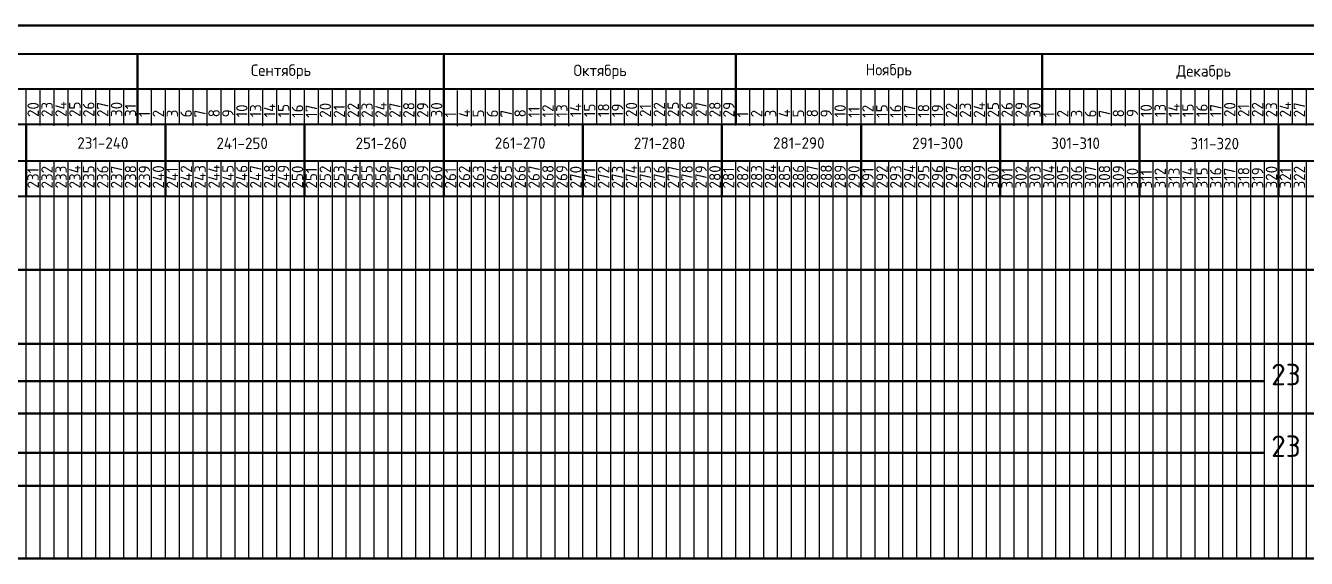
# Model space of a CAD drawing. Header units: millimetres. Extents: x -782 to 10910, y 3841 to 9763.
# Drawn here: x 3555.9 to 3675.6, y 8123 to 8172.7 of the extents above; entities that cross this region are included whole.
import ezdxf

# ---------------------------------------------------------------- set-up
doc = ezdxf.new("R2010")
doc.units = ezdxf.units.MM
doc.layers.add('A0-08', color=101, linetype='Continuous')
doc.styles.add('GOST-2.304_Type-B', font='GOST_Common.ttf')
doc.styles.get("Standard").update_dxf_attribs({"font": 'isocpeur.ttf'})

msp = doc.modelspace()

# ---------------------------------------------------------------- linework, layer by layer
at = {"lineweight": 50}
for p, q in [((3566.381564, 8163.417098), (3566.381564, 8170.096928)), ((3594.982153, 8163.509617), (3594.982153, 8170.096928)), ((3622.280283, 8163.579705), (3622.280283, 8170.096928)), ((3650.880031, 8163.622756), (3650.880031, 8170.096928)), ((3555.981602, 8156.774774), (3555.981602, 8163.407753)), ((3568.981602, 8156.782467), (3568.981602, 8163.415446)), ((3581.981602, 8156.782467), (3581.981602, 8163.415446)), ((3594.981602, 8156.805545), (3594.981602, 8163.438524)), ((3607.981602, 8156.774774), (3607.981602, 8163.407753)), ((3620.981602, 8156.782467), (3620.981602, 8163.415446)), ((3633.981602, 8156.782467), (3633.981602, 8163.415446)), ((3646.981602, 8156.805545), (3646.981602, 8163.438524)), ((3659.981602, 8156.774774), (3659.981602, 8163.407753)), ((3672.981602, 8156.782467), (3672.981602, 8163.415446)), ((3207.26283, 8149.911071), (3997.981602, 8149.911071)), ((3207.262799, 8143.008905), (3997.981601, 8143.012144)), ((3329.781579, 8139.538037), (3671.681579, 8139.538037)), ((3207.26283, 8136.518067), (3997.981601, 8136.521306)), ((3329.781571, 8132.846824), (3671.681571, 8132.846824)), ((3207.26283, 8129.75301), (3997.981727, 8129.75594)), ((3207.26283, 8122.987953), (3997.981602, 8122.990883)), ((3207.26283, 8122.987953), (3997.981602, 8122.990883))]:
    msp.add_line(p, q, dxfattribs=at)
at = {"lineweight": -3}
for p, q in [((3555.980721, 8163.452835), (3555.980657, 8166.779362)), ((3558.580721, 8163.452835), (3558.581501, 8166.772504)), ((3561.18066, 8163.453149), (3561.180597, 8166.779675)), ((3563.78066, 8163.453149), (3563.781441, 8166.772817)), ((3565.080657, 8163.470565), (3565.080594, 8166.797092)), ((3566.380658, 8163.483778), (3566.381438, 8166.803447)), ((3567.680658, 8163.453007), (3567.681438, 8166.772676)), ((3570.280597, 8163.470879), (3570.280534, 8166.797405)), ((3572.880597, 8163.453321), (3572.881378, 8166.77299)), ((3574.180595, 8163.470737), (3574.180532, 8166.797264)), ((3576.780595, 8163.470737), (3576.781375, 8166.790406)), ((3579.380534, 8163.471051), (3579.380471, 8166.797578)), ((3579.380595, 8163.45318), (3579.381376, 8166.772849)), ((3580.680534, 8163.507719), (3580.681315, 8166.827387)), ((3581.980534, 8163.471051), (3581.981315, 8166.79072)), ((3583.280534, 8163.415446), (3583.281315, 8166.735115)), ((3588.480471, 8163.488781), (3588.480408, 8166.815308)), ((3589.780471, 8163.433176), (3589.780408, 8166.759703)), ((3591.080473, 8163.418551), (3591.081253, 8166.73822)), ((3592.380472, 8163.415619), (3592.381252, 8166.735287)), ((3597.58041, 8163.436281), (3597.580346, 8166.762808)), ((3598.880409, 8163.433349), (3598.880345, 8166.759875)), ((3600.18041, 8163.418724), (3600.18119, 8166.738392)), ((3601.480409, 8163.433349), (3601.481189, 8166.753017)), ((3605.380409, 8163.446389), (3605.381189, 8166.766058)), ((3606.680347, 8163.436454), (3606.680284, 8166.762981)), ((3607.980345, 8163.451078), (3607.980282, 8166.777605)), ((3609.280347, 8163.436454), (3609.281127, 8166.756122)), ((3610.580345, 8163.451078), (3610.581126, 8166.770747)), ((3615.780284, 8163.454184), (3615.780221, 8166.780711)), ((3617.080282, 8163.468808), (3617.080219, 8166.795335)), ((3618.380283, 8163.482022), (3618.381063, 8166.80169)), ((3618.380284, 8163.454184), (3618.381064, 8166.773852)), ((3619.680283, 8163.451251), (3619.681063, 8166.77092)), ((3624.880221, 8163.471914), (3624.880158, 8166.798441)), ((3626.18022, 8163.468981), (3626.180157, 8166.795508)), ((3627.480221, 8163.454356), (3627.481001, 8166.774025)), ((3628.78022, 8163.468981), (3628.781, 8166.78865)), ((3631.38022, 8163.451423), (3631.381, 8166.771092)), ((3632.680221, 8163.507719), (3632.681001, 8166.827387)), ((3633.980158, 8163.472086), (3633.980095, 8166.798613)), ((3635.280221, 8163.415446), (3635.281001, 8166.735115)), ((3636.580158, 8163.472086), (3636.580938, 8166.791755)), ((3641.780158, 8163.433176), (3641.780095, 8166.759703)), ((3643.080095, 8163.489816), (3643.080032, 8166.816343)), ((3644.380158, 8163.415619), (3644.380939, 8166.735287)), ((3645.680095, 8163.489816), (3645.680875, 8166.809485)), ((3650.880095, 8163.433349), (3650.880032, 8166.759875)), ((3652.180032, 8163.507546), (3652.179969, 8166.834073)), ((3653.480095, 8163.433349), (3653.480876, 8166.753017)), ((3654.780032, 8163.489989), (3654.780813, 8166.809657)), ((3657.380096, 8163.446389), (3657.380876, 8166.766058)), ((3659.980032, 8163.451078), (3659.979969, 8166.777605)), ((3661.279969, 8163.507719), (3661.279906, 8166.834246)), ((3662.580032, 8163.451078), (3662.580813, 8166.770747)), ((3663.879969, 8163.507719), (3663.88075, 8166.827387)), ((3669.079969, 8163.468808), (3669.079906, 8166.795335)), ((3670.379906, 8163.525449), (3670.379843, 8166.851975)), ((3670.379969, 8163.482022), (3670.38075, 8166.80169)), ((3671.679969, 8163.451251), (3671.68075, 8166.77092)), ((3672.979906, 8163.525449), (3672.980686, 8166.845117))]:
    msp.add_line(p, q, dxfattribs=at)
at = {"lineweight": 25}
for p, q in [((3555.980723, 8163.404648), (3555.980723, 8166.72883)), ((3557.280721, 8163.422064), (3557.280721, 8166.746246)), ((3557.280723, 8163.404648), (3557.280723, 8166.72883)), ((3558.580723, 8163.373877), (3558.580723, 8166.69806)), ((3559.880721, 8163.422064), (3559.880721, 8166.746246)), ((3559.880723, 8163.343107), (3559.880723, 8166.667289)), ((3561.180721, 8163.422064), (3561.180721, 8166.746246)), ((3562.48066, 8163.422378), (3562.48066, 8166.74656)), ((3562.480721, 8163.391294), (3562.480721, 8166.715476)), ((3563.780721, 8163.360523), (3563.780721, 8166.684705)), ((3565.08066, 8163.422378), (3565.08066, 8166.74656)), ((3566.380658, 8163.422237), (3566.380658, 8166.746419)), ((3566.38066, 8163.422378), (3566.38066, 8166.74656)), ((3567.68066, 8163.391607), (3567.68066, 8166.71579)), ((3568.980658, 8163.422237), (3568.980658, 8166.746419)), ((3568.98066, 8163.360837), (3568.98066, 8166.685019)), ((3570.280658, 8163.422237), (3570.280658, 8166.746419)), ((3571.580597, 8163.422551), (3571.580597, 8166.746733)), ((3571.580658, 8163.391466), (3571.580658, 8166.715648)), ((3572.880658, 8163.360695), (3572.880658, 8166.684878)), ((3574.180597, 8163.422551), (3574.180597, 8166.746733)), ((3575.480595, 8163.439967), (3575.480595, 8166.764149)), ((3575.480597, 8163.422551), (3575.480597, 8166.746733)), ((3576.780597, 8163.39178), (3576.780597, 8166.715962)), ((3578.080595, 8163.439967), (3578.080595, 8166.764149)), ((3578.080597, 8163.361009), (3578.080597, 8166.685191)), ((3579.380534, 8163.476948), (3579.380534, 8166.80113)), ((3579.380595, 8163.439967), (3579.380595, 8166.764149)), ((3580.680534, 8163.44028), (3580.680534, 8166.764463)), ((3580.680595, 8163.409196), (3580.680595, 8166.733378)), ((3581.980534, 8163.384675), (3581.980534, 8166.708858)), ((3583.280534, 8163.44028), (3583.280534, 8166.764463)), ((3584.580534, 8163.44028), (3584.580534, 8166.764463)), ((3584.580534, 8163.384675), (3584.580534, 8166.708858)), ((3585.880534, 8163.40951), (3585.880534, 8166.733692)), ((3585.880534, 8163.384675), (3585.880534, 8166.708858)), ((3587.180534, 8163.378739), (3587.180534, 8166.702921)), ((3587.180534, 8163.353905), (3587.180534, 8166.678087)), ((3588.480534, 8163.323134), (3588.480534, 8166.647316)), ((3589.780473, 8163.387781), (3589.780473, 8166.711963)), ((3591.080472, 8163.384848), (3591.080472, 8166.70903)), ((3592.380473, 8163.387781), (3592.380473, 8166.711963)), ((3593.680472, 8163.384848), (3593.680472, 8166.70903)), ((3593.680473, 8163.387781), (3593.680473, 8166.711963)), ((3594.980472, 8163.384848), (3594.980472, 8166.70903)), ((3594.980473, 8163.35701), (3594.980473, 8166.681192)), ((3596.280472, 8163.354077), (3596.280472, 8166.678259)), ((3596.280473, 8163.326239), (3596.280473, 8166.650422)), ((3597.580472, 8163.323307), (3597.580472, 8166.647489)), ((3598.88041, 8163.387953), (3598.88041, 8166.712135)), ((3600.180409, 8163.402578), (3600.180409, 8166.72676)), ((3601.48041, 8163.387953), (3601.48041, 8166.712135)), ((3602.780409, 8163.402578), (3602.780409, 8166.72676)), ((3602.78041, 8163.387953), (3602.78041, 8166.712135)), ((3604.080409, 8163.402578), (3604.080409, 8166.72676)), ((3604.08041, 8163.357183), (3604.08041, 8166.681365)), ((3605.380409, 8163.371807), (3605.380409, 8166.695989)), ((3605.38041, 8163.326412), (3605.38041, 8166.650594)), ((3606.680409, 8163.341037), (3606.680409, 8166.665219)), ((3607.980347, 8163.405683), (3607.980347, 8166.729865)), ((3609.280345, 8163.420308), (3609.280345, 8166.74449)), ((3610.580347, 8163.405683), (3610.580347, 8166.729865)), ((3611.880345, 8163.420308), (3611.880345, 8166.74449)), ((3611.880347, 8163.405683), (3611.880347, 8166.729865)), ((3613.180345, 8163.420308), (3613.180345, 8166.74449)), ((3613.180347, 8163.374912), (3613.180347, 8166.699095)), ((3614.480345, 8163.389537), (3614.480345, 8166.713719)), ((3614.480347, 8163.344142), (3614.480347, 8166.668324)), ((3615.780345, 8163.358766), (3615.780345, 8166.682949)), ((3617.080284, 8163.423413), (3617.080284, 8166.747595)), ((3618.380283, 8163.42048), (3618.380283, 8166.744663)), ((3619.680284, 8163.423413), (3619.680284, 8166.747595)), ((3620.980283, 8163.42048), (3620.980283, 8166.744663)), ((3620.980284, 8163.423413), (3620.980284, 8166.747595)), ((3622.280283, 8163.42048), (3622.280283, 8166.744663)), ((3622.280284, 8163.392642), (3622.280284, 8166.716825)), ((3623.580283, 8163.38971), (3623.580283, 8166.713892)), ((3623.580284, 8163.361872), (3623.580284, 8166.686054)), ((3624.880283, 8163.358939), (3624.880283, 8166.683121)), ((3626.180221, 8163.423586), (3626.180221, 8166.747768)), ((3627.48022, 8163.43821), (3627.48022, 8166.762392)), ((3628.780221, 8163.423586), (3628.780221, 8166.747768)), ((3630.08022, 8163.43821), (3630.08022, 8166.762392)), ((3630.080221, 8163.423586), (3630.080221, 8166.747768)), ((3631.38022, 8163.43821), (3631.38022, 8166.762392)), ((3631.380221, 8163.476948), (3631.380221, 8166.80113)), ((3631.380221, 8163.392815), (3631.380221, 8166.716997)), ((3632.68022, 8163.40744), (3632.68022, 8166.731622)), ((3632.680221, 8163.362044), (3632.680221, 8166.686226)), ((3633.980221, 8163.384675), (3633.980221, 8166.708858)), ((3635.280158, 8163.441316), (3635.280158, 8166.765498)), ((3636.580221, 8163.384675), (3636.580221, 8166.708858)), ((3637.880158, 8163.441316), (3637.880158, 8166.765498)), ((3637.880221, 8163.384675), (3637.880221, 8166.708858)), ((3639.180158, 8163.441316), (3639.180158, 8166.765498)), ((3639.180221, 8163.353905), (3639.180221, 8166.678087)), ((3640.480158, 8163.410545), (3640.480158, 8166.734727)), ((3640.480221, 8163.323134), (3640.480221, 8166.647316)), ((3641.780158, 8163.379774), (3641.780158, 8166.703956)), ((3643.080158, 8163.384848), (3643.080158, 8166.70903)), ((3644.380095, 8163.459046), (3644.380095, 8166.783228)), ((3645.680158, 8163.384848), (3645.680158, 8166.70903)), ((3646.980095, 8163.459046), (3646.980095, 8166.783228)), ((3646.980158, 8163.384848), (3646.980158, 8166.70903)), ((3648.280095, 8163.459046), (3648.280095, 8166.783228)), ((3648.280158, 8163.354077), (3648.280158, 8166.678259)), ((3649.580095, 8163.428275), (3649.580095, 8166.752457)), ((3649.580158, 8163.323307), (3649.580158, 8166.647489)), ((3650.880095, 8163.397504), (3650.880095, 8166.721686)), ((3652.180095, 8163.402578), (3652.180095, 8166.72676)), ((3653.480032, 8163.459218), (3653.480032, 8166.7834)), ((3654.780095, 8163.402578), (3654.780095, 8166.72676)), ((3656.080032, 8163.459218), (3656.080032, 8166.7834)), ((3656.080095, 8163.402578), (3656.080095, 8166.72676)), ((3657.380032, 8163.459218), (3657.380032, 8166.7834)), ((3657.380095, 8163.371807), (3657.380095, 8166.695989)), ((3658.680032, 8163.428447), (3658.680032, 8166.75263)), ((3658.680095, 8163.341037), (3658.680095, 8166.665219)), ((3659.980032, 8163.397677), (3659.980032, 8166.721859)), ((3661.280032, 8163.420308), (3661.280032, 8166.74449)), ((3662.579969, 8163.476948), (3662.579969, 8166.80113)), ((3663.880032, 8163.420308), (3663.880032, 8166.74449)), ((3665.179969, 8163.476948), (3665.179969, 8166.80113)), ((3665.180032, 8163.420308), (3665.180032, 8166.74449)), ((3666.479969, 8163.476948), (3666.479969, 8166.80113)), ((3666.480032, 8163.389537), (3666.480032, 8166.713719)), ((3667.779969, 8163.446177), (3667.779969, 8166.77036)), ((3667.780032, 8163.358766), (3667.780032, 8166.682949)), ((3669.079969, 8163.415407), (3669.079969, 8166.739589)), ((3670.379969, 8163.42048), (3670.379969, 8166.744663)), ((3671.679906, 8163.494678), (3671.679906, 8166.81886)), ((3672.979969, 8163.42048), (3672.979969, 8166.744663)), ((3674.279906, 8163.494678), (3674.279906, 8166.81886)), ((3674.279969, 8163.42048), (3674.279969, 8166.744663)), ((3675.579906, 8163.494678), (3675.579906, 8166.81886)), ((3675.579969, 8163.38971), (3675.579969, 8166.713892)), ((3555.981601, 8122.989245), (3555.981601, 8160.106649)), ((3555.981602, 8156.797852), (3555.981602, 8160.122034)), ((3555.981602, 8156.797852), (3555.981602, 8160.122034)), ((3557.281601, 8122.98925), (3557.281601, 8160.106649)), ((3557.281602, 8156.797852), (3557.281602, 8160.13742)), ((3558.581601, 8122.989255), (3558.581601, 8160.106649)), ((3558.581602, 8156.797852), (3558.581602, 8160.122034)), ((3558.581602, 8156.797852), (3558.581602, 8160.122034)), ((3559.881601, 8122.989259), (3559.881601, 8160.106649)), ((3559.881602, 8156.797852), (3559.881602, 8160.122034)), ((3559.881602, 8156.797852), (3559.881602, 8160.122034)), ((3561.181601, 8122.989264), (3561.181601, 8160.106649)), ((3561.181602, 8156.797852), (3561.181602, 8160.13742)), ((3562.481601, 8122.989269), (3562.481601, 8160.106649)), ((3562.481602, 8156.782467), (3562.481602, 8160.106649)), ((3562.481602, 8156.782467), (3562.481602, 8160.106649)), ((3563.781601, 8122.989274), (3563.781601, 8160.106649)), ((3563.781602, 8156.782467), (3563.781602, 8160.106649)), ((3563.781602, 8156.782467), (3563.781602, 8160.106649)), ((3565.081601, 8122.989279), (3565.081601, 8160.106649)), ((3565.081602, 8156.782467), (3565.081602, 8160.122034)), ((3566.381601, 8122.989284), (3566.381601, 8160.106649)), ((3566.381602, 8156.767082), (3566.381602, 8160.091264)), ((3566.381602, 8156.767082), (3566.381602, 8160.091264)), ((3567.681601, 8122.989288), (3567.681601, 8160.106649)), ((3567.681602, 8156.767082), (3567.681602, 8160.091264)), ((3567.681602, 8156.767082), (3567.681602, 8160.091264)), ((3568.981601, 8122.989293), (3568.981601, 8160.106649)), ((3568.981602, 8156.767082), (3568.981602, 8160.106649)), ((3570.281601, 8122.989298), (3570.281601, 8160.106649)), ((3570.281602, 8156.782467), (3570.281602, 8160.106649)), ((3570.281602, 8156.782467), (3570.281602, 8160.106649)), ((3571.581601, 8122.989303), (3571.581601, 8160.106649)), ((3571.581602, 8156.782467), (3571.581602, 8160.106649)), ((3571.581602, 8156.782467), (3571.581602, 8160.106649)), ((3572.881601, 8122.989308), (3572.881601, 8160.106649)), ((3572.881602, 8156.782467), (3572.881602, 8160.122034)), ((3574.181601, 8122.989312), (3574.181601, 8160.106649)), ((3574.181602, 8156.782467), (3574.181602, 8160.106649)), ((3574.181602, 8156.782467), (3574.181602, 8160.106649)), ((3575.481601, 8122.989317), (3575.481601, 8160.106649)), ((3575.481602, 8156.782467), (3575.481602, 8160.106649)), ((3575.481602, 8156.782467), (3575.481602, 8160.106649)), ((3576.781601, 8122.989322), (3576.781601, 8160.106649)), ((3576.781602, 8156.782467), (3576.781602, 8160.122034)), ((3578.081601, 8122.989327), (3578.081601, 8160.106649)), ((3578.081602, 8156.782467), (3578.081602, 8160.106649)), ((3578.081602, 8156.782467), (3578.081602, 8160.106649)), ((3579.381601, 8122.989332), (3579.381601, 8160.106649)), ((3579.381602, 8156.782467), (3579.381602, 8160.106649)), ((3579.381602, 8156.782467), (3579.381602, 8160.106649)), ((3580.681601, 8122.989337), (3580.681601, 8160.106649)), ((3580.681602, 8156.782467), (3580.681602, 8160.122034)), ((3581.981601, 8122.989341), (3581.981601, 8160.106649)), ((3581.981602, 8156.782467), (3581.981602, 8160.106649)), ((3581.981602, 8156.782467), (3581.981602, 8160.106649)), ((3583.281601, 8122.989346), (3583.281601, 8160.106649)), ((3583.281602, 8156.782467), (3583.281602, 8160.106649)), ((3583.281602, 8156.782467), (3583.281602, 8160.106649)), ((3584.581601, 8122.989351), (3584.581601, 8160.106649)), ((3584.581602, 8156.782467), (3584.581602, 8160.122034)), ((3585.881601, 8122.989356), (3585.881601, 8160.106649)), ((3585.881602, 8156.767082), (3585.881602, 8160.091264)), ((3585.881602, 8156.767082), (3585.881602, 8160.091264)), ((3587.181601, 8122.989361), (3587.181601, 8160.106649)), ((3587.181602, 8156.767082), (3587.181602, 8160.091264)), ((3587.181602, 8156.767082), (3587.181602, 8160.091264)), ((3588.481601, 8122.989365), (3588.481601, 8160.106649)), ((3588.481602, 8156.767082), (3588.481602, 8160.106649)), ((3589.781601, 8122.98937), (3589.781601, 8160.106649)), ((3589.781602, 8156.751696), (3589.781602, 8160.075878)), ((3589.781602, 8156.751696), (3589.781602, 8160.075878)), ((3591.081601, 8122.989375), (3591.081601, 8160.106649)), ((3591.081602, 8156.751696), (3591.081602, 8160.075878)), ((3591.081602, 8156.751696), (3591.081602, 8160.075878)), ((3592.381601, 8122.98938), (3592.381601, 8160.106649)), ((3592.381602, 8156.751696), (3592.381602, 8160.091264)), ((3593.681601, 8122.989385), (3593.681601, 8160.106649)), ((3593.681602, 8156.767082), (3593.681602, 8160.091264)), ((3593.681602, 8156.767082), (3593.681602, 8160.091264)), ((3594.981601, 8122.98939), (3594.981601, 8160.106649)), ((3594.981602, 8156.767082), (3594.981602, 8160.091264)), ((3594.981602, 8156.767082), (3594.981602, 8160.091264)), ((3596.281601, 8122.989394), (3596.281601, 8160.106649)), ((3596.281602, 8156.767082), (3596.281602, 8160.106649)), ((3597.581601, 8122.989399), (3597.581601, 8160.106649)), ((3597.581602, 8156.767082), (3597.581602, 8160.091264)), ((3597.581602, 8156.767082), (3597.581602, 8160.091264)), ((3598.881601, 8122.989404), (3598.881601, 8160.106649)), ((3598.881602, 8156.767082), (3598.881602, 8160.091264)), ((3598.881602, 8156.767082), (3598.881602, 8160.091264)), ((3600.181601, 8122.989409), (3600.181601, 8160.106649)), ((3600.181602, 8156.767082), (3600.181602, 8160.106649)), ((3601.481601, 8122.989414), (3601.481601, 8160.106649)), ((3601.481602, 8156.767082), (3601.481602, 8160.091264)), ((3601.481602, 8156.767082), (3601.481602, 8160.091264)), ((3602.781601, 8122.989418), (3602.781601, 8160.106649)), ((3602.781602, 8156.767082), (3602.781602, 8160.091264)), ((3602.781602, 8156.767082), (3602.781602, 8160.091264)), ((3604.081601, 8122.989423), (3604.081601, 8160.106649)), ((3604.081602, 8156.767082), (3604.081602, 8160.106649)), ((3605.381601, 8122.989428), (3605.381601, 8160.106649)), ((3605.381602, 8156.767082), (3605.381602, 8160.091264)), ((3605.381602, 8156.767082), (3605.381602, 8160.091264)), ((3606.681601, 8122.989433), (3606.681601, 8160.106649)), ((3606.681602, 8156.767082), (3606.681602, 8160.091264)), ((3606.681602, 8156.767082), (3606.681602, 8160.091264)), ((3607.981601, 8122.989438), (3607.981601, 8160.106649)), ((3607.981602, 8156.767082), (3607.981602, 8160.106649)), ((3609.281601, 8122.989443), (3609.281601, 8160.106649)), ((3609.281602, 8156.797852), (3609.281602, 8160.122034)), ((3609.281602, 8156.797852), (3609.281602, 8160.122034)), ((3610.581601, 8122.989447), (3610.581601, 8160.106649)), ((3610.581602, 8156.797852), (3610.581602, 8160.122034)), ((3610.581602, 8156.797852), (3610.581602, 8160.122034)), ((3611.881601, 8122.989452), (3611.881601, 8160.106649)), ((3611.881602, 8156.797852), (3611.881602, 8160.13742)), ((3613.181601, 8122.989457), (3613.181601, 8160.106649)), ((3613.181602, 8156.782467), (3613.181602, 8160.106649)), ((3613.181602, 8156.782467), (3613.181602, 8160.106649)), ((3614.481601, 8122.989462), (3614.481601, 8160.106649)), ((3614.481602, 8156.782467), (3614.481602, 8160.106649)), ((3614.481602, 8156.782467), (3614.481602, 8160.106649)), ((3615.781601, 8122.989467), (3615.781601, 8160.106649)), ((3615.781602, 8156.782467), (3615.781602, 8160.122034)), ((3617.081601, 8122.989471), (3617.081601, 8160.106649)), ((3617.081602, 8156.797852), (3617.081602, 8160.122034)), ((3617.081602, 8156.797852), (3617.081602, 8160.122034)), ((3618.381601, 8122.989476), (3618.381601, 8160.106649)), ((3618.381602, 8156.797852), (3618.381602, 8160.122034)), ((3618.381602, 8156.797852), (3618.381602, 8160.122034)), ((3619.681601, 8122.989481), (3619.681601, 8160.106649)), ((3619.681602, 8156.797852), (3619.681602, 8160.13742)), ((3620.981601, 8122.989486), (3620.981601, 8160.106649)), ((3620.981602, 8156.797852), (3620.981602, 8160.122034)), ((3620.981602, 8156.797852), (3620.981602, 8160.122034)), ((3622.281601, 8122.989491), (3622.281601, 8160.106649)), ((3622.281602, 8156.797852), (3622.281602, 8160.122034)), ((3622.281602, 8156.797852), (3622.281602, 8160.122034)), ((3623.581601, 8122.989496), (3623.581601, 8160.106649)), ((3623.581602, 8156.797852), (3623.581602, 8160.13742)), ((3624.881601, 8122.9895), (3624.881601, 8160.106649)), ((3624.881602, 8156.797852), (3624.881602, 8160.122034)), ((3624.881602, 8156.797852), (3624.881602, 8160.122034)), ((3626.181601, 8122.989505), (3626.181601, 8160.106649)), ((3626.181602, 8156.797852), (3626.181602, 8160.122034)), ((3626.181602, 8156.797852), (3626.181602, 8160.122034)), ((3627.481601, 8122.98951), (3627.481601, 8160.106649)), ((3627.481602, 8156.797852), (3627.481602, 8160.13742)), ((3628.781601, 8122.989515), (3628.781601, 8160.106649)), ((3628.781602, 8156.797852), (3628.781602, 8160.122034)), ((3628.781602, 8156.797852), (3628.781602, 8160.122034)), ((3630.081601, 8122.98952), (3630.081601, 8160.106649)), ((3630.081602, 8156.797852), (3630.081602, 8160.122034)), ((3630.081602, 8156.797852), (3630.081602, 8160.122034)), ((3631.381601, 8122.989524), (3631.381601, 8160.106649)), ((3631.381602, 8156.797852), (3631.381602, 8160.13742)), ((3632.681601, 8122.989529), (3632.681601, 8160.106649)), ((3632.681602, 8156.782467), (3632.681602, 8160.106649)), ((3632.681602, 8156.782467), (3632.681602, 8160.106649)), ((3633.981601, 8122.989534), (3633.981601, 8160.106649)), ((3633.981602, 8156.782467), (3633.981602, 8160.106649)), ((3633.981602, 8156.782467), (3633.981602, 8160.106649)), ((3635.281601, 8122.989539), (3635.281601, 8160.106649)), ((3635.281602, 8156.782467), (3635.281602, 8160.122034)), ((3636.581601, 8122.989544), (3636.581601, 8160.106649)), ((3636.581602, 8156.767082), (3636.581602, 8160.091264)), ((3636.581602, 8156.767082), (3636.581602, 8160.091264)), ((3637.881601, 8122.989549), (3637.881601, 8160.106649)), ((3637.881602, 8156.767082), (3637.881602, 8160.091264)), ((3637.881602, 8156.767082), (3637.881602, 8160.091264)), ((3639.181601, 8122.989553), (3639.181601, 8160.106649)), ((3639.181602, 8156.767082), (3639.181602, 8160.106649)), ((3640.481601, 8122.989558), (3640.481601, 8160.106649)), ((3640.481602, 8156.782467), (3640.481602, 8160.106649)), ((3640.481602, 8156.782467), (3640.481602, 8160.106649)), ((3641.781601, 8122.989563), (3641.781601, 8160.106649)), ((3641.781602, 8156.782467), (3641.781602, 8160.106649)), ((3641.781602, 8156.782467), (3641.781602, 8160.106649)), ((3643.081601, 8122.989568), (3643.081601, 8160.106649)), ((3643.081602, 8156.782467), (3643.081602, 8160.122034)), ((3644.381601, 8122.989573), (3644.381601, 8160.106649)), ((3644.381602, 8156.782467), (3644.381602, 8160.106649)), ((3644.381602, 8156.782467), (3644.381602, 8160.106649)), ((3645.681601, 8122.989577), (3645.681601, 8160.106649)), ((3645.681602, 8156.782467), (3645.681602, 8160.106649)), ((3645.681602, 8156.782467), (3645.681602, 8160.106649)), ((3646.981601, 8122.989582), (3646.981601, 8160.106649)), ((3646.981602, 8156.782467), (3646.981602, 8160.122034)), ((3648.281601, 8122.989587), (3648.281601, 8160.106649)), ((3648.281602, 8156.782467), (3648.281602, 8160.106649)), ((3648.281602, 8156.782467), (3648.281602, 8160.106649)), ((3649.581601, 8122.989592), (3649.581601, 8160.106649)), ((3649.581602, 8156.782467), (3649.581602, 8160.106649)), ((3649.581602, 8156.782467), (3649.581602, 8160.106649)), ((3650.881601, 8122.989597), (3650.881601, 8160.106649)), ((3650.881602, 8156.782467), (3650.881602, 8160.122034)), ((3652.181601, 8122.989602), (3652.181601, 8160.106649)), ((3652.181602, 8156.782467), (3652.181602, 8160.106649)), ((3652.181602, 8156.782467), (3652.181602, 8160.106649)), ((3653.481601, 8122.989606), (3653.481601, 8160.106649)), ((3653.481602, 8156.782467), (3653.481602, 8160.106649)), ((3653.481602, 8156.782467), (3653.481602, 8160.106649)), ((3654.781601, 8122.989611), (3654.781601, 8160.106649)), ((3654.781602, 8156.782467), (3654.781602, 8160.122034)), ((3656.081601, 8122.989616), (3656.081601, 8160.106649)), ((3656.081602, 8156.767082), (3656.081602, 8160.091264)), ((3656.081602, 8156.767082), (3656.081602, 8160.091264)), ((3657.381601, 8122.989621), (3657.381601, 8160.106649)), ((3657.381602, 8156.767082), (3657.381602, 8160.091264)), ((3657.381602, 8156.767082), (3657.381602, 8160.091264)), ((3658.681601, 8122.989626), (3658.681601, 8160.106649)), ((3658.681602, 8156.767082), (3658.681602, 8160.106649)), ((3659.981601, 8122.98963), (3659.981601, 8160.106649)), ((3659.981602, 8156.751696), (3659.981602, 8160.075878)), ((3659.981602, 8156.751696), (3659.981602, 8160.075878)), ((3661.281601, 8122.989635), (3661.281601, 8160.106649)), ((3661.281602, 8156.751696), (3661.281602, 8160.075878)), ((3661.281602, 8156.751696), (3661.281602, 8160.075878)), ((3662.581601, 8122.98964), (3662.581601, 8160.106649)), ((3662.581602, 8156.751696), (3662.581602, 8160.091264)), ((3663.881601, 8122.989645), (3663.881601, 8160.106649)), ((3663.881602, 8156.767082), (3663.881602, 8160.091264)), ((3663.881602, 8156.767082), (3663.881602, 8160.091264)), ((3665.181601, 8122.98965), (3665.181601, 8160.106649)), ((3665.181602, 8156.767082), (3665.181602, 8160.091264)), ((3665.181602, 8156.767082), (3665.181602, 8160.091264)), ((3666.481601, 8122.989655), (3666.481601, 8160.106649)), ((3666.481602, 8156.767082), (3666.481602, 8160.106649)), ((3667.781601, 8122.989659), (3667.781601, 8160.106649)), ((3667.781602, 8156.767082), (3667.781602, 8160.091264)), ((3667.781602, 8156.767082), (3667.781602, 8160.091264)), ((3669.081601, 8122.989664), (3669.081601, 8160.106649)), ((3669.081602, 8156.767082), (3669.081602, 8160.091264)), ((3669.081602, 8156.767082), (3669.081602, 8160.091264)), ((3670.381601, 8122.989669), (3670.381601, 8160.106649)), ((3670.381602, 8156.767082), (3670.381602, 8160.106649)), ((3671.681601, 8122.989674), (3671.681601, 8160.106649)), ((3671.681602, 8156.767082), (3671.681602, 8160.091264)), ((3671.681602, 8156.767082), (3671.681602, 8160.091264)), ((3672.981601, 8122.989679), (3672.981601, 8160.106649)), ((3672.981602, 8156.767082), (3672.981602, 8160.091264)), ((3672.981602, 8156.767082), (3672.981602, 8160.091264)), ((3674.281601, 8122.989683), (3674.281601, 8160.106649)), ((3674.281602, 8156.767082), (3674.281602, 8160.106649)), ((3675.581601, 8122.989688), (3675.581601, 8160.106649))]:
    msp.add_line(p, q, dxfattribs=at)
at = {"layer": 'A0-08', "color": 0, "lineweight": 40}
for p, q in [((3256.981602, 8172.718009), (3997.981602, 8172.718009)), ((3256.981602, 8172.718009), (3997.981602, 8172.718009)), ((3281.548042, 8172.718009), (3997.981602, 8172.718009)), ((3310.466996, 8172.718009), (3997.981602, 8172.718009)), ((3997.981602, 8172.718009), (3548.807486, 8172.718009)), ((3256.981602, 8170.096928), (3997.981602, 8170.096928)), ((3256.983574, 8166.827387), (3997.983574, 8166.827387)), ((3256.982794, 8163.507719), (3997.982794, 8163.507719)), ((3256.981602, 8160.106649), (3997.981602, 8160.106649)), ((3351.264168, 8160.106649), (3997.981602, 8160.122034)), ((3256.981602, 8156.813238), (3997.981602, 8156.813238))]:
    msp.add_line(p, q, dxfattribs=at)
at = {"layer": 'A0-08', "color": 0, "lineweight": 25}
for p, q in [((3605.378033, 8156.813238), (3617.347841, 8156.813238)), ((3605.378033, 8156.797852), (3617.347841, 8156.797852))]:
    msp.add_line(p, q, dxfattribs=at)

# ---------------------------------------------------------------- texts
at = {"char_height": 2, "width": 12.36883474, "attachment_point": 5}
for insert in [(3673.677324, 8140.14855), (3673.677315, 8133.457336)]:
    msp.add_mtext('23', dxfattribs=dict(at, insert=insert))
at = {"layer": 'A0-08', "color": 0, "lineweight": 25, "style": 'GOST-2.304_Type-B'}
for s, p in [('Сентябрь', (3576.971956, 8168.022691)), ('Октябрь', (3607.105529, 8168.00651)), ('Ноябрь', (3634.403659, 8168.076598)), ('Декабрь', (3663.435381, 8167.957208)), ('231-240', (3560.746272, 8161.221141)), ('251-260', (3586.746272, 8161.205756)), ('261-270', (3599.746272, 8161.221141)), ('271-280', (3612.746272, 8161.205756)), ('281-290', (3625.746272, 8161.221141)), ('291-300', (3638.746272, 8161.205756)), ('301-310', (3651.746272, 8161.205756)), ('241-250', (3573.746272, 8161.198063)), ('311-320', (3664.746272, 8161.174985))]:
    msp.add_text(s, height=1.0687328, dxfattribs=at).set_placement(p)
for s, height, p in [('20', 1.0687328, (3557.153963, 8164.188288)), ('23', 1.0687328, (3558.453963, 8164.188288)), ('24', 1.0687328, (3559.753963, 8164.188288)), ('25', 1.0687328, (3561.053963, 8164.188288)), ('26', 1.0687328, (3562.353963, 8164.188288)), ('27', 1.0687328, (3563.653963, 8164.188288)), ('30', 1.0687328, (3564.953963, 8164.188288)), ('31', 1.0687328, (3566.253963, 8164.188288)), ('2', 1.068733, (3568.853901, 8164.157689)), ('3', 1.068733, (3570.153901, 8164.157689)), ('6', 1.068733, (3571.453901, 8164.157689)), ('7', 1.068733, (3572.753901, 8164.157689)), ('8', 1.068733, (3574.053901, 8164.157689)), ('9', 1.068733, (3575.353901, 8164.157689)), ('10', 1.0687328, (3576.653901, 8164.157689)), ('13', 1.0687328, (3577.953901, 8164.157689)), ('14', 1.0687328, (3579.253901, 8164.157689)), ('15', 1.0687328, (3580.553901, 8164.157689)), ('16', 1.0687328, (3581.853777, 8164.120128)), ('17', 1.0687328, (3583.153777, 8164.120128)), ('20', 1.0687328, (3584.453777, 8164.120128)), ('21', 1.0687328, (3585.753777, 8164.120128)), ('22', 1.0687328, (3587.053777, 8164.120128)), ('23', 1.0687328, (3588.353777, 8164.120128)), ('24', 1.0687328, (3589.653777, 8164.120128)), ('27', 1.0687328, (3590.953777, 8164.120128)), ('28', 1.0687328, (3592.253777, 8164.120128)), ('29', 1.0687328, (3593.553777, 8164.120128)), ('30', 1.0687328, (3594.853715, 8164.150899)), ('4', 1.068733, (3597.453715, 8164.150899)), ('5', 1.068733, (3598.753715, 8164.150899)), ('6', 1.068733, (3600.053715, 8164.150899)), ('7', 1.068733, (3601.353715, 8164.150899)), ('8', 1.068733, (3602.653715, 8164.150899)), ('11', 1.0687328, (3603.953715, 8164.150899)), ('12', 1.0687328, (3605.253715, 8164.150899)), ('13', 1.0687328, (3606.553715, 8164.150899)), ('14', 1.0687328, (3607.853588, 8164.186531)), ('15', 1.0687328, (3609.153588, 8164.186531)), ('18', 1.0687328, (3610.453588, 8164.186531)), ('19', 1.0687328, (3611.753588, 8164.186531)), ('20', 1.0687328, (3613.053588, 8164.186531)), ('21', 1.0687328, (3614.353588, 8164.186531)), ('22', 1.0687328, (3615.653588, 8164.186531)), ('25', 1.0687328, (3616.953588, 8164.186531)), ('26', 1.0687328, (3618.253588, 8164.186531)), ('27', 1.0687328, (3619.553588, 8164.186531)), ('28', 1.0687328, (3620.853526, 8164.155933)), ('29', 1.0687328, (3622.153526, 8164.155933)), ('2', 1.068733, (3624.753526, 8164.155933)), ('3', 1.068733, (3626.053526, 8164.155933)), ('4', 1.068733, (3627.353526, 8164.155933)), ('5', 1.068733, (3628.653526, 8164.155933)), ('8', 1.068733, (3629.953526, 8164.155933)), ('9', 1.068733, (3631.253526, 8164.155933)), ('10', 1.0687328, (3632.553526, 8164.155933)), ('11', 1.0687328, (3633.853464, 8164.120128)), ('12', 1.0687328, (3635.153464, 8164.120128)), ('15', 1.0687328, (3636.453464, 8164.120128)), ('16', 1.0687328, (3637.753464, 8164.120128)), ('17', 1.0687328, (3639.053464, 8164.120128)), ('18', 1.0687328, (3640.353464, 8164.120128)), ('19', 1.0687328, (3641.653464, 8164.120128)), ('22', 1.0687328, (3642.953464, 8164.120128)), ('23', 1.0687328, (3644.253464, 8164.120128)), ('24', 1.0687328, (3645.553464, 8164.120128)), ('25', 1.0687328, (3646.853401, 8164.150899)), ('26', 1.0687328, (3648.153401, 8164.150899)), ('29', 1.0687328, (3649.453401, 8164.150899)), ('30', 1.0687328, (3650.753401, 8164.150899)), ('2', 1.068733, (3653.353401, 8164.150899)), ('3', 1.068733, (3654.653401, 8164.150899)), ('6', 1.068733, (3655.953401, 8164.150899)), ('7', 1.068733, (3657.253401, 8164.150899)), ('8', 1.068733, (3658.553401, 8164.150899)), ('9', 1.068733, (3659.853275, 8164.186531)), ('10', 1.0687328, (3661.153275, 8164.186531)), ('13', 1.0687328, (3662.453275, 8164.186531)), ('14', 1.0687328, (3663.753275, 8164.186531)), ('15', 1.0687328, (3665.053275, 8164.186531)), ('16', 1.0687328, (3666.353275, 8164.186531)), ('17', 1.0687328, (3667.653275, 8164.186531)), ('20', 1.0687328, (3668.953275, 8164.186531)), ('21', 1.0687328, (3670.253275, 8164.186531)), ('22', 1.0687328, (3671.553275, 8164.186531)), ('23', 1.0687328, (3672.853212, 8164.155933)), ('24', 1.0687328, (3674.153212, 8164.155933)), ('27', 1.0687328, (3675.453212, 8164.155933)), ('1', 1.068733, (3567.553963, 8164.188288)), ('1', 1.068733, (3596.153715, 8164.150899)), ('1', 1.068733, (3623.453526, 8164.155933)), ('1', 1.068733, (3652.053401, 8164.150899)), ('231', 1.0687328, (3557.154845, 8157.517919)), ('232', 1.0687328, (3558.454845, 8157.517919)), ('233', 1.0687328, (3559.754845, 8157.517919)), ('234', 1.0687328, (3561.054845, 8157.517919)), ('235', 1.0687328, (3562.354845, 8157.517919)), ('236', 1.0687328, (3563.654845, 8157.517919)), ('237', 1.0687328, (3564.954845, 8157.517919)), ('238', 1.0687328, (3566.254845, 8157.517919)), ('239', 1.0687328, (3567.554845, 8157.517919)), ('240', 1.0687328, (3568.854845, 8157.517919)), ('241', 1.0687328, (3570.154845, 8157.517919)), ('242', 1.0687328, (3571.454845, 8157.517919)), ('243', 1.0687328, (3572.754845, 8157.517919)), ('244', 1.0687328, (3574.054845, 8157.517919)), ('245', 1.0687328, (3575.354845, 8157.517919)), ('246', 1.0687328, (3576.654845, 8157.517919)), ('247', 1.0687328, (3577.954845, 8157.517919)), ('248', 1.0687328, (3579.254845, 8157.517919)), ('249', 1.0687328, (3580.554845, 8157.517919)), ('250', 1.0687328, (3581.854845, 8157.517919)), ('251', 1.0687328, (3583.154845, 8157.517919)), ('252', 1.0687328, (3584.454845, 8157.517919)), ('253', 1.0687328, (3585.754845, 8157.517919)), ('254', 1.0687328, (3587.054845, 8157.517919)), ('255', 1.0687328, (3588.354845, 8157.517919)), ('256', 1.0687328, (3589.654845, 8157.517919)), ('257', 1.0687328, (3590.954845, 8157.517919)), ('258', 1.0687328, (3592.254845, 8157.517919)), ('259', 1.0687328, (3593.554845, 8157.517919)), ('260', 1.0687328, (3594.854845, 8157.517919)), ('261', 1.0687328, (3596.154845, 8157.517919)), ('262', 1.0687328, (3597.454845, 8157.517919)), ('263', 1.0687328, (3598.754845, 8157.517919)), ('264', 1.0687328, (3600.054845, 8157.517919)), ('265', 1.0687328, (3601.354845, 8157.517919)), ('266', 1.0687328, (3602.654845, 8157.517919)), ('267', 1.0687328, (3603.954845, 8157.517919)), ('268', 1.0687328, (3605.254845, 8157.517919)), ('269', 1.0687328, (3606.554845, 8157.517919)), ('270', 1.0687328, (3607.854845, 8157.517919)), ('271', 1.0687328, (3609.154845, 8157.517919)), ('272', 1.0687328, (3610.454845, 8157.517919)), ('273', 1.0687328, (3611.754845, 8157.517919)), ('274', 1.0687328, (3613.054845, 8157.517919)), ('275', 1.0687328, (3614.354845, 8157.517919)), ('276', 1.0687328, (3615.654845, 8157.517919)), ('277', 1.0687328, (3616.954845, 8157.517919)), ('278', 1.0687328, (3618.254845, 8157.517919)), ('279', 1.0687328, (3619.554845, 8157.517919)), ('280', 1.0687328, (3620.854845, 8157.517919)), ('281', 1.0687328, (3622.127007, 8157.513442)), ('282', 1.0687328, (3623.454845, 8157.517919)), ('283', 1.0687328, (3624.754845, 8157.517919)), ('284', 1.0687328, (3626.054845, 8157.517919)), ('285', 1.0687328, (3627.354845, 8157.517919)), ('286', 1.0687328, (3628.654845, 8157.517919)), ('287', 1.0687328, (3629.954845, 8157.517919)), ('288', 1.0687328, (3631.254845, 8157.517919)), ('289', 1.0687328, (3632.554845, 8157.517919)), ('290', 1.0687328, (3633.854845, 8157.517919)), ('291', 1.0687328, (3635.154845, 8157.517919)), ('292', 1.0687328, (3636.454845, 8157.517919)), ('293', 1.0687328, (3637.754845, 8157.517919)), ('294', 1.0687328, (3639.054845, 8157.517919)), ('295', 1.0687328, (3640.354845, 8157.517919)), ('296', 1.0687328, (3641.654845, 8157.517919)), ('297', 1.0687328, (3642.954845, 8157.517919)), ('298', 1.0687328, (3644.254845, 8157.517919)), ('299', 1.0687328, (3645.554845, 8157.517919)), ('300', 1.0687328, (3646.854845, 8157.517919)), ('301', 1.0687328, (3648.154845, 8157.517919)), ('302', 1.0687328, (3649.454845, 8157.517919)), ('303', 1.0687328, (3650.754845, 8157.517919)), ('304', 1.0687328, (3652.054845, 8157.517919)), ('305', 1.0687328, (3653.354845, 8157.517919)), ('306', 1.0687328, (3654.654845, 8157.517919)), ('307', 1.0687328, (3655.954845, 8157.517919)), ('308', 1.0687328, (3657.254845, 8157.517919)), ('309', 1.0687328, (3658.554845, 8157.517919)), ('310', 1.0687328, (3659.854845, 8157.517919)), ('311', 1.0687328, (3661.154845, 8157.517919)), ('312', 1.0687328, (3662.454845, 8157.517919)), ('313', 1.0687328, (3663.754845, 8157.517919)), ('314', 1.0687328, (3665.054845, 8157.517919)), ('315', 1.0687328, (3666.354845, 8157.517919)), ('316', 1.0687328, (3667.654845, 8157.517919)), ('317', 1.0687328, (3668.954845, 8157.517919)), ('318', 1.0687328, (3670.254845, 8157.517919)), ('319', 1.0687328, (3671.554845, 8157.517919)), ('320', 1.0687328, (3672.854845, 8157.517919)), ('321', 1.0687328, (3674.154845, 8157.517919)), ('322', 1.0687328, (3675.454845, 8157.517919))]:
    msp.add_text(s, height=height, rotation=90, dxfattribs=at).set_placement(p)

doc.saveas('drawing.dxf')
